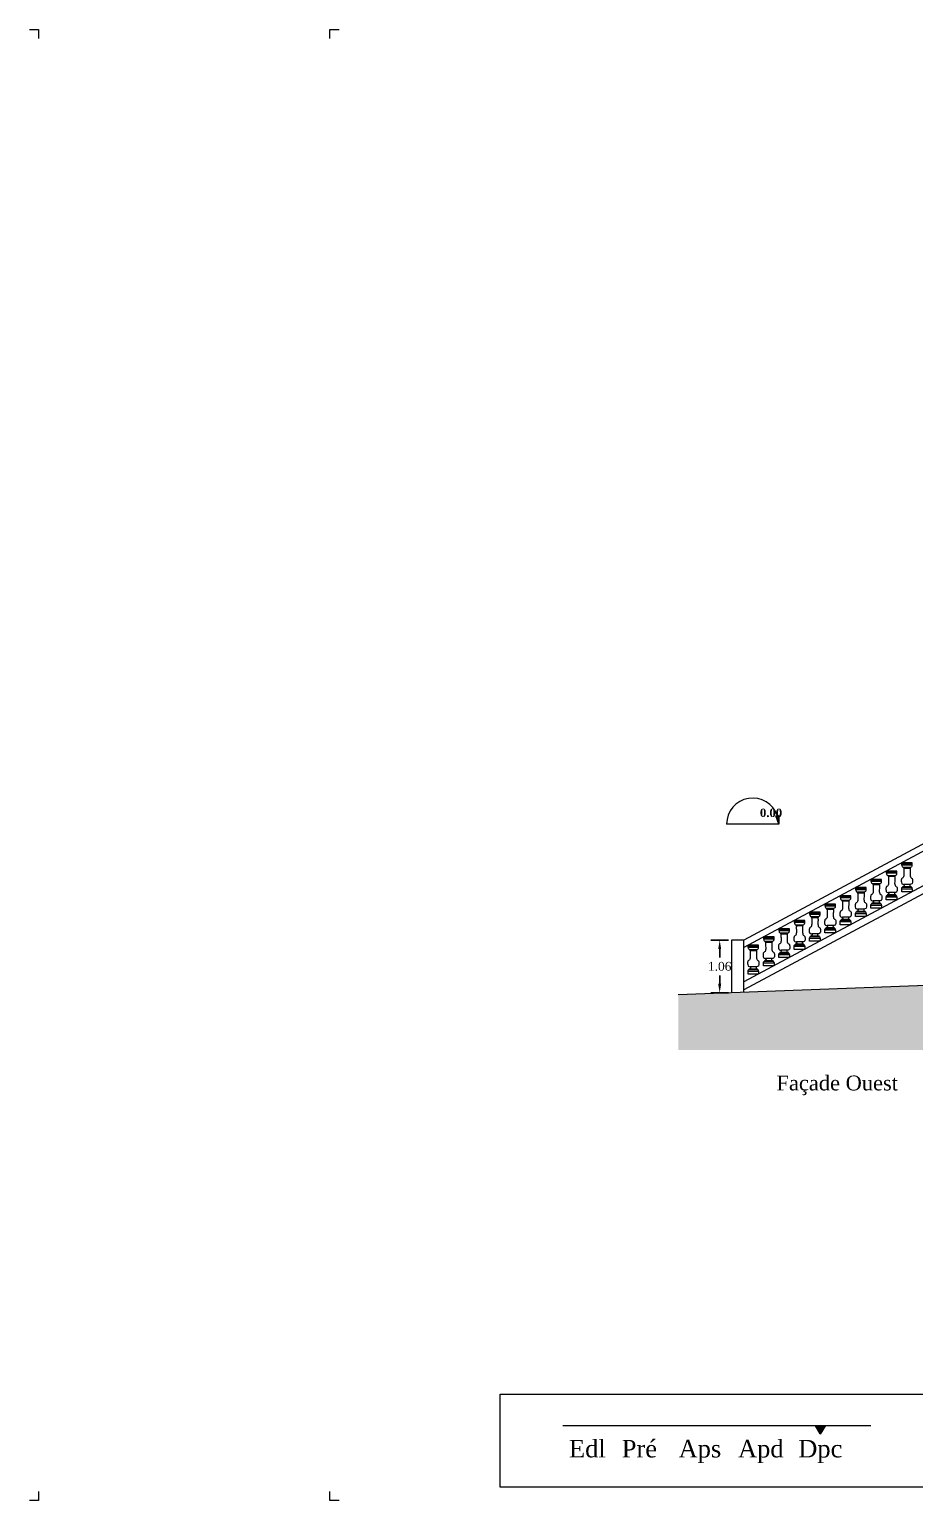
# Model space of a CAD drawing. Header units: millimetres. Extents: x -17502 to -16646, y 1856 to 2034.
# Drawn here: x -17125.47 to -17107.58, y 1855.92 to 1885.62 of the extents above; entities that cross this region are included whole.
import ezdxf

# ---------------------------------------------------------------- set-up
doc = ezdxf.new("R2010")
doc.units = ezdxf.units.MM
doc.layers.get('0').update_dxf_attribs({"lineweight": 9})
doc.layers.get('Defpoints').update_dxf_attribs({"lineweight": 9})
doc.styles.get("Standard").update_dxf_attribs({"font": 'times.ttf'})
doc.dimstyles.get("Standard").update_dxf_attribs({"dimtxt": 0.18, "dimasz": 0.18, "dimexe": 0.18, "dimexo": 0.0625, "dimgap": 0.09, "dimtad": 0, "dimtih": 1, "dimtoh": 1, "dimzin": 0, "dimdsep": 46, "dimtxsty": 'Standard', "dimcen": 0.09, "dimadec": 0, "dimazin": 0, "dimtfac": 1, "dimtofl": 0, "dimtmove": 0, "dimatfit": 3, "dimfxl": 1, "dimtolj": 1, "dimtzin": 0, "dimarcsym": 0})

# ---------------------------------------------------------------- blocks, each defined once
blk = doc.blocks.new('*D556')
at = {"color": 0, "lineweight": -2, "transparency": 16777216}
for p, q in [((-17111.34471682296, 1867.238661501125), (-17111.70169319928, 1867.238661501125)), ((-17111.52169319928, 1867.058661501125), (-17111.52169319928, 1866.889603973306)), ((-17111.52169319928, 1866.356912703598), (-17111.52169319928, 1866.525970231417)), ((-17111.34471682296, 1866.176912703598), (-17111.70169319928, 1866.176912703598))]:
    blk.add_line(p, q, dxfattribs=at)
at = {"color": 0, "lineweight": 9, "transparency": 16777216}
for points in [[(-17111.55169319928, 1867.058661501125), (-17111.49169319928, 1867.058661501125), (-17111.52169319928, 1867.238661501125)], [(-17111.55169319928, 1866.356912703598), (-17111.49169319928, 1866.356912703598), (-17111.52169319928, 1866.176912703598)]]:
    blk.add_solid(points, dxfattribs=at)
at = {"layer": 'Defpoints', "color": 0, "lineweight": 9, "transparency": 16777216}
for p in [(-17111.28221682296, 1867.238661501125), (-17111.52169319928, 1866.176912703598), (-17111.28221682296, 1866.176912703598)]:
    blk.add_point(p, dxfattribs=at)
at = {"color": 0, "lineweight": 9, "transparency": 16777216, "insert": (-17111.52169319928, 1866.707787102359), "char_height": 0.18, "attachment_point": 5}
blk.add_mtext('\\A1;1.06', dxfattribs=at)

msp = doc.modelspace()

# ---------------------------------------------------------------- hatches: boundary and pattern name
at = {"lineweight": 9}
for color, points in [(254, [(-17112.35749736951, 1866.136683718809), (-17106.45666897586, 1866.357448742828), (-17106.45666897586, 1866.179319988899), (-17105.89666897586, 1865.882203110426), (-17105.89666897586, 1868.497448742828), (-17103.18666897588, 1868.497448742828), (-17103.18666897588, 1868.131695595875), (-17102.50382157387, 1867.769400080594), (-17102.50526462907, 1868.646319972755), (-17101.82463316369, 1868.85496341727), (-17098.23037535294, 1869.060928212235), (-17096.94253263639, 1869.180928212235), (-17096.09582470796, 1870.000928212236), (-17094.32812194221, 1870.060928212235), (-17090.07062297275, 1872.680928212235), (-17088.22611228955, 1873.816011984335), (-17088.22611228955, 1865.020374448546), (-17112.35749736951, 1865.020374448546)]), (5, [(-17109.59528970643, 1857.440400334954), (-17109.38700900305, 1857.440400334954), (-17109.49114935474, 1857.263057353425)])]:
    msp.add_hatch(color=color, dxfattribs=at).paths.add_polyline_path(points)
h = msp.add_hatch(color=1, dxfattribs=at)
h.dxf.hatch_style = 1
h.paths.add_polyline_path([(-17110.38471572533, 1869.745595251371), (-17110.32799702947, 1869.755089758617), (-17110.32799702946, 1869.580928212235)])

# ---------------------------------------------------------------- linework, layer by layer
for p, q in [((-17110.38471572533, 1869.745595251371), (-17110.32799702947, 1869.755089758617)), ((-17110.32799702946, 1869.580928212235), (-17110.38471572533, 1869.745595251371)), ((-17110.32799702947, 1869.755089758617), (-17110.32799702946, 1869.580928212235))]:
    msp.add_line(p, q, dxfattribs=at)
at = {"color": 1, "lineweight": 9}
msp.add_lwpolyline([(-17110.32799702946, 1869.580928212235), (-17111.38228173402, 1869.580928212235)], dxfattribs=at)
at = {"lineweight": 9}
for points in [[(-17106.703813972, 1869.557448742828), (-17111.03221682296, 1867.238661501125)], [(-17106.703813972, 1869.409809020616), (-17111.03221682296, 1867.091021778915)], [(-17106.453813972, 1868.847448742828), (-17111.03221682296, 1866.394732929688)], [(-17106.453813972, 1868.687448742828), (-17111.03221682296, 1866.234732929686)], [(-17107.97827695018, 1868.538950788447), (-17108.12157560129, 1868.538950788447)], [(-17107.66827695019, 1868.705022217026), (-17107.81157560129, 1868.705022217026)], [(-17108.59827695018, 1868.206807931289), (-17108.74157560129, 1868.206807931289)], [(-17108.28827695018, 1868.372879359868), (-17108.43157560129, 1868.372879359868)], [(-17107.98656551456, 1868.198120569106), (-17108.11328703691, 1868.198120569106)], [(-17107.67656551456, 1868.364191997684), (-17107.80328703692, 1868.364191997684)], [(-17109.21827695017, 1867.874665074132), (-17109.36157560128, 1867.874665074132)], [(-17108.90827695018, 1868.04073650271), (-17109.05157560128, 1868.04073650271)], [(-17108.60656551455, 1867.865977711948), (-17108.73328703691, 1867.865977711948)], [(-17108.29656551456, 1868.032049140527), (-17108.42328703691, 1868.032049140527)], [(-17109.83827695017, 1867.542522216975), (-17109.98157560128, 1867.542522216975)], [(-17109.52827695017, 1867.708593645554), (-17109.67157560128, 1867.708593645554)], [(-17108.91656551455, 1867.699906283369), (-17109.04328703691, 1867.699906283369)], [(-17110.14827695017, 1867.376450788397), (-17110.29157560127, 1867.376450788397)], [(-17109.53656551455, 1867.367763426213), (-17109.6632870369, 1867.367763426213)], [(-17109.22656551455, 1867.533834854791), (-17109.35328703691, 1867.533834854791)], [(-17111.03221682296, 1866.186265840534), (-17111.03221682296, 1867.238661501125), (-17111.28221682296, 1867.238661501125), (-17111.28221682296, 1866.176912703598)], [(-17110.77160018979, 1867.042527624297), (-17110.9148988409, 1867.042527624297)], [(-17110.45827695016, 1867.210379359818), (-17110.60157560127, 1867.210379359818)], [(-17110.15656551454, 1867.035620569055), (-17110.2832870369, 1867.035620569055)], [(-17109.84656551454, 1867.201691997634), (-17109.9732870369, 1867.201691997634)], [(-17110.77988875416, 1866.701697404955), (-17110.90661027652, 1866.701697404955)], [(-17110.46656551454, 1866.869549140477), (-17110.5932870369, 1866.869549140477)], [(-17106.45666897586, 1866.357448742828), (-17112.35749736951, 1866.136683718809)]]:
    msp.add_lwpolyline(points, dxfattribs=at)
for points in [[(-17107.633813972, 1868.79790298086), (-17107.84603857949, 1868.79790298086), (-17107.84603857949, 1868.777762965256), (-17107.633813972, 1868.777762965256)], [(-17107.6381627062, 1868.755229701402), (-17107.84168984529, 1868.755229701402), (-17107.84168984529, 1868.777762965256), (-17107.6381627062, 1868.777762965256)], [(-17108.25381397199, 1868.465760123703), (-17108.46603857948, 1868.465760123703), (-17108.46603857948, 1868.445620108099), (-17108.25381397199, 1868.445620108099)], [(-17108.25816270619, 1868.423086844245), (-17108.46168984528, 1868.423086844245), (-17108.46168984528, 1868.445620108099), (-17108.25816270619, 1868.445620108099)], [(-17107.94381397199, 1868.631831552281), (-17108.15603857948, 1868.631831552281), (-17108.15603857948, 1868.611691536678), (-17107.94381397199, 1868.611691536678)], [(-17107.94816270619, 1868.589158272824), (-17108.15168984528, 1868.589158272824), (-17108.15168984528, 1868.611691536678), (-17107.94816270619, 1868.611691536678)], [(-17107.97827695018, 1868.538950788447), (-17108.12157560129, 1868.538950788447), (-17108.12157560129, 1868.528471738752), (-17107.97827695018, 1868.528471738752)], [(-17107.66827695019, 1868.705022217026), (-17107.81157560129, 1868.705022217026), (-17107.81157560129, 1868.694543167331), (-17107.66827695019, 1868.694543167331)], [(-17108.87381397199, 1868.133617266545), (-17109.08603857948, 1868.133617266545), (-17109.08603857948, 1868.113477250941), (-17108.87381397199, 1868.113477250941)], [(-17108.56381397199, 1868.299688695124), (-17108.77603857948, 1868.299688695124), (-17108.77603857948, 1868.27954867952), (-17108.56381397199, 1868.27954867952)], [(-17108.56816270619, 1868.257015415666), (-17108.77168984528, 1868.257015415666), (-17108.77168984528, 1868.27954867952), (-17108.56816270619, 1868.27954867952)], [(-17108.59827695018, 1868.206807931289), (-17108.74157560129, 1868.206807931289), (-17108.74157560129, 1868.196328881595), (-17108.59827695018, 1868.196328881595)], [(-17108.28827695018, 1868.372879359868), (-17108.43157560129, 1868.372879359868), (-17108.43157560129, 1868.362400310174), (-17108.28827695018, 1868.362400310174)], [(-17107.96267595166, 1868.150994062757), (-17108.13717659981, 1868.150994062757), (-17108.13717659981, 1868.141384467887), (-17107.96267595166, 1868.141384467887)], [(-17107.633813972, 1868.215305885653), (-17107.84603857949, 1868.215305885653), (-17107.84603857949, 1868.276273034021), (-17107.633813972, 1868.276273034021)], [(-17107.65267595166, 1868.317065491336), (-17107.82717659981, 1868.317065491336), (-17107.82717659981, 1868.307455896466), (-17107.65267595166, 1868.307455896466)], [(-17109.18381397198, 1867.967545837967), (-17109.39603857947, 1867.967545837967), (-17109.39603857947, 1867.947405822363), (-17109.18381397198, 1867.947405822363)], [(-17109.18816270618, 1867.924872558509), (-17109.39168984527, 1867.924872558509), (-17109.39168984527, 1867.947405822363), (-17109.18816270618, 1867.947405822363)], [(-17109.21827695017, 1867.874665074132), (-17109.36157560128, 1867.874665074132), (-17109.36157560128, 1867.864186024437), (-17109.21827695017, 1867.864186024437)], [(-17108.87816270619, 1868.090943987087), (-17109.08168984528, 1868.090943987087), (-17109.08168984528, 1868.113477250941), (-17108.87816270619, 1868.113477250941)], [(-17108.90827695018, 1868.04073650271), (-17109.05157560128, 1868.04073650271), (-17109.05157560128, 1868.030257453016), (-17108.90827695018, 1868.030257453016)], [(-17108.25381397199, 1867.883163028496), (-17108.46603857948, 1867.883163028496), (-17108.46603857948, 1867.944130176864), (-17108.25381397199, 1867.944130176864)], [(-17108.27267595166, 1867.984922634179), (-17108.44717659981, 1867.984922634179), (-17108.44717659981, 1867.975313039309), (-17108.27267595166, 1867.975313039309)], [(-17107.94381397199, 1868.049234457074), (-17108.15603857948, 1868.049234457074), (-17108.15603857948, 1868.110201605443), (-17107.94381397199, 1868.110201605443)], [(-17109.80381397198, 1867.635402980809), (-17110.01603857947, 1867.635402980809), (-17110.01603857947, 1867.615262965206), (-17109.80381397198, 1867.615262965206)], [(-17109.80816270618, 1867.592729701352), (-17110.01168984527, 1867.592729701352), (-17110.01168984527, 1867.615262965206), (-17109.80816270618, 1867.615262965206)], [(-17109.83827695017, 1867.542522216975), (-17109.98157560128, 1867.542522216975), (-17109.98157560128, 1867.53204316728), (-17109.83827695017, 1867.53204316728)], [(-17109.49381397198, 1867.801474409388), (-17109.70603857947, 1867.801474409388), (-17109.70603857947, 1867.781334393785), (-17109.49381397198, 1867.781334393785)], [(-17109.49816270618, 1867.75880112993), (-17109.70168984527, 1867.75880112993), (-17109.70168984527, 1867.781334393785), (-17109.49816270618, 1867.781334393785)], [(-17109.52827695017, 1867.708593645554), (-17109.67157560128, 1867.708593645554), (-17109.67157560128, 1867.698114595859), (-17109.52827695017, 1867.698114595859)], [(-17108.87381397199, 1867.551020171338), (-17109.08603857948, 1867.551020171338), (-17109.08603857948, 1867.611987319706), (-17108.87381397199, 1867.611987319706)], [(-17108.89267595165, 1867.652779777021), (-17109.0671765998, 1867.652779777021), (-17109.0671765998, 1867.643170182151), (-17108.89267595165, 1867.643170182151)], [(-17108.56381397199, 1867.717091599917), (-17108.77603857948, 1867.717091599917), (-17108.77603857948, 1867.778058748285), (-17108.56381397199, 1867.778058748285)], [(-17108.58267595166, 1867.8188512056), (-17108.75717659981, 1867.8188512056), (-17108.75717659981, 1867.80924161073), (-17108.58267595166, 1867.80924161073)], [(-17110.42381397197, 1867.303260123652), (-17110.63603857947, 1867.303260123652), (-17110.63603857947, 1867.283120108049), (-17110.42381397197, 1867.283120108049)], [(-17110.42816270618, 1867.260586844195), (-17110.63168984526, 1867.260586844195), (-17110.63168984526, 1867.283120108049), (-17110.42816270618, 1867.283120108049)], [(-17110.11381397198, 1867.469331552231), (-17110.32603857947, 1867.469331552231), (-17110.32603857947, 1867.449191536627), (-17110.11381397198, 1867.449191536627)], [(-17110.11816270618, 1867.426658272773), (-17110.32168984527, 1867.426658272773), (-17110.32168984527, 1867.449191536627), (-17110.11816270618, 1867.449191536627)], [(-17110.14827695017, 1867.376450788397), (-17110.29157560127, 1867.376450788397), (-17110.29157560127, 1867.365971738702), (-17110.14827695017, 1867.365971738702)], [(-17109.49381397198, 1867.218877314181), (-17109.70603857947, 1867.218877314181), (-17109.70603857947, 1867.27984446255), (-17109.49381397198, 1867.27984446255)], [(-17109.51267595165, 1867.320636919864), (-17109.6871765998, 1867.320636919864), (-17109.6871765998, 1867.311027324994), (-17109.51267595165, 1867.311027324994)], [(-17109.18381397198, 1867.38494874276), (-17109.39603857947, 1867.38494874276), (-17109.39603857947, 1867.445915891128), (-17109.18381397198, 1867.445915891128)], [(-17109.20267595165, 1867.486708348443), (-17109.3771765998, 1867.486708348443), (-17109.3771765998, 1867.477098753573), (-17109.20267595165, 1867.477098753573)], [(-17110.7371372116, 1867.135408388132), (-17110.94936181909, 1867.135408388132), (-17110.94936181909, 1867.115268372528), (-17110.7371372116, 1867.115268372528)], [(-17110.7414859458, 1867.092735108674), (-17110.94501308489, 1867.092735108674), (-17110.94501308489, 1867.115268372528), (-17110.7414859458, 1867.115268372528)], [(-17110.77160018979, 1867.042527624297), (-17110.9148988409, 1867.042527624297), (-17110.9148988409, 1867.032048574602), (-17110.77160018979, 1867.032048574602)], [(-17110.45827695016, 1867.210379359818), (-17110.60157560127, 1867.210379359818), (-17110.60157560127, 1867.199900310123), (-17110.45827695016, 1867.199900310123)], [(-17110.11381397198, 1866.886734457024), (-17110.32603857947, 1866.886734457024), (-17110.32603857947, 1866.947701605392), (-17110.11381397198, 1866.947701605392)], [(-17110.13267595165, 1866.988494062707), (-17110.3071765998, 1866.988494062707), (-17110.3071765998, 1866.978884467837), (-17110.13267595165, 1866.978884467837)], [(-17109.80381397198, 1867.052805885603), (-17110.01603857947, 1867.052805885603), (-17110.01603857947, 1867.113773033971), (-17109.80381397198, 1867.113773033971)], [(-17109.82267595165, 1867.154565491286), (-17109.9971765998, 1867.154565491286), (-17109.9971765998, 1867.144955896415), (-17109.82267595165, 1867.144955896415)], [(-17110.75599919127, 1866.654570898606), (-17110.93049983942, 1866.654570898606), (-17110.93049983942, 1866.644961303736), (-17110.75599919127, 1866.644961303736)], [(-17110.42381397197, 1866.720663028445), (-17110.63603857947, 1866.720663028445), (-17110.63603857947, 1866.781630176814), (-17110.42381397197, 1866.781630176814)], [(-17110.44267595164, 1866.822422634129), (-17110.61717659979, 1866.822422634129), (-17110.61717659979, 1866.812813039258), (-17110.44267595164, 1866.812813039258)], [(-17110.7371372116, 1866.552811292923), (-17110.94936181909, 1866.552811292923), (-17110.94936181909, 1866.613778441292), (-17110.7371372116, 1866.613778441292)], [(-17115.9591388783, 1858.073617158329), (-17080.83141753894, 1858.073617158329), (-17080.83141753894, 1856.196821369579), (-17115.9591388783, 1856.196821369579)]]:
    msp.add_lwpolyline(points, close=True, dxfattribs=at)
at = {"color": 5, "lineweight": 9}
msp.add_lwpolyline([(-17114.68771587816, 1857.440400334954), (-17108.46665053468, 1857.440400334954)], dxfattribs=at)
msp.add_lwpolyline([(-17109.59528970643, 1857.440400334954), (-17109.38700900305, 1857.440400334954), (-17109.49114935474, 1857.263057353425), (-17109.59528970643, 1857.440400334954)], close=True, dxfattribs=at)
at = {"lineweight": 9}
msp.add_arc((-17110.85513938174, 1869.580928212235), 0.5271423522754048, 18.75371586432273, 180, dxfattribs=at)
for points in [[(-17107.84168984529, 1868.755229701402), (-17107.84007928736, 1868.738990674027), (-17107.83251171532, 1868.721234916743), (-17107.81157560129, 1868.705022217026)], [(-17107.6381627062, 1868.755229701402), (-17107.63977326412, 1868.738990674027), (-17107.64734083616, 1868.721234916743), (-17107.66827695019, 1868.705022217026)], [(-17108.1134464981, 1868.528471738752), (-17108.1134464981, 1868.448052871525), (-17108.11236444008, 1868.390030567932), (-17108.11965409406, 1868.348773844858), (-17108.13499881569, 1868.327980132792), (-17108.15265572443, 1868.318560610764), (-17108.16080988581, 1868.302503308437), (-17108.16416768268, 1868.262481416698), (-17108.15603857948, 1868.218651646739), (-17108.14717937188, 1868.206575599888), (-17108.11328703691, 1868.198120569106)], [(-17108.15168984528, 1868.589158272824), (-17108.15007928736, 1868.572919245449), (-17108.14251171532, 1868.555163488165), (-17108.12157560129, 1868.538950788447)], [(-17107.98640605338, 1868.528471738752), (-17107.98640605338, 1868.448052871525), (-17107.98748811139, 1868.390030567932), (-17107.98019845741, 1868.348773844858), (-17107.96485373579, 1868.327980132792), (-17107.94719682704, 1868.318560610764), (-17107.93904266566, 1868.302503308437), (-17107.9356848688, 1868.262481416698), (-17107.94381397199, 1868.218651646739), (-17107.95267317959, 1868.206575599888), (-17107.98656551456, 1868.198120569106)], [(-17107.94816270619, 1868.589158272824), (-17107.94977326412, 1868.572919245449), (-17107.95734083616, 1868.555163488165), (-17107.97827695018, 1868.538950788447)], [(-17107.8034464981, 1868.694543167331), (-17107.8034464981, 1868.614124300103), (-17107.80236444009, 1868.556101996511), (-17107.80965409406, 1868.514845273437), (-17107.82499881569, 1868.49405156137), (-17107.84265572443, 1868.484632039342), (-17107.85080988581, 1868.468574737015), (-17107.85416768268, 1868.428552845277), (-17107.84603857949, 1868.384723075318), (-17107.83717937188, 1868.372647028466), (-17107.80328703692, 1868.364191997684)], [(-17107.67640605338, 1868.694543167331), (-17107.67640605338, 1868.614124300103), (-17107.67748811139, 1868.556101996511), (-17107.67019845741, 1868.514845273437), (-17107.65485373579, 1868.49405156137), (-17107.63719682704, 1868.484632039342), (-17107.62904266566, 1868.468574737015), (-17107.6256848688, 1868.428552845277), (-17107.633813972, 1868.384723075318), (-17107.64267317959, 1868.372647028466), (-17107.67656551456, 1868.364191997684)], [(-17108.73344649809, 1868.196328881595), (-17108.73344649809, 1868.115910014367), (-17108.73236444008, 1868.057887710775), (-17108.73965409406, 1868.016630987701), (-17108.75499881568, 1867.995837275634), (-17108.77265572443, 1867.986417753606), (-17108.78080988581, 1867.970360451279), (-17108.78416768267, 1867.930338559541), (-17108.77603857948, 1867.886508789582), (-17108.76717937188, 1867.87443274273), (-17108.73328703691, 1867.865977711948)], [(-17108.77168984528, 1868.257015415666), (-17108.77007928735, 1868.240776388291), (-17108.76251171531, 1868.223020631007), (-17108.74157560129, 1868.206807931289)], [(-17108.60640605338, 1868.196328881595), (-17108.60640605338, 1868.115910014367), (-17108.60748811139, 1868.057887710775), (-17108.60019845741, 1868.016630987701), (-17108.58485373579, 1867.995837275634), (-17108.56719682704, 1867.986417753606), (-17108.55904266566, 1867.970360451279), (-17108.55568486879, 1867.930338559541), (-17108.56381397199, 1867.886508789582), (-17108.57267317959, 1867.87443274273), (-17108.60656551455, 1867.865977711948)], [(-17108.56816270619, 1868.257015415666), (-17108.56977326412, 1868.240776388291), (-17108.57734083615, 1868.223020631007), (-17108.59827695018, 1868.206807931289)], [(-17108.42344649809, 1868.362400310174), (-17108.42344649809, 1868.281981442946), (-17108.42236444008, 1868.223959139354), (-17108.42965409406, 1868.18270241628), (-17108.44499881568, 1868.161908704213), (-17108.46265572443, 1868.152489182185), (-17108.47080988581, 1868.136431879858), (-17108.47416768267, 1868.09640998812), (-17108.46603857948, 1868.052580218161), (-17108.45717937188, 1868.040504171309), (-17108.42328703691, 1868.032049140527)], [(-17108.46168984528, 1868.423086844245), (-17108.46007928735, 1868.40684781687), (-17108.45251171532, 1868.389092059586), (-17108.43157560129, 1868.372879359868)], [(-17108.29640605338, 1868.362400310174), (-17108.29640605338, 1868.281981442946), (-17108.29748811139, 1868.223959139354), (-17108.29019845741, 1868.18270241628), (-17108.27485373579, 1868.161908704213), (-17108.25719682704, 1868.152489182185), (-17108.24904266566, 1868.136431879858), (-17108.24568486879, 1868.09640998812), (-17108.25381397199, 1868.052580218161), (-17108.26267317959, 1868.040504171309), (-17108.29656551456, 1868.032049140527)], [(-17108.25816270619, 1868.423086844245), (-17108.25977326412, 1868.40684781687), (-17108.26734083616, 1868.389092059586), (-17108.28827695018, 1868.372879359868)], [(-17108.15603857948, 1868.110201605443), (-17108.15418427375, 1868.125932701676), (-17108.14675224372, 1868.137159842117), (-17108.13717659981, 1868.141384467887), (-17108.13689868175, 1868.141477577894)], [(-17108.11328703691, 1868.198120569106), (-17108.10939846212, 1868.189291171881), (-17108.10627644, 1868.173689145382), (-17108.1149465722, 1868.157671655611), (-17108.12913064423, 1868.151675371154), (-17108.13717659981, 1868.150994062757)], [(-17107.98656551456, 1868.198120569106), (-17107.99045408935, 1868.189291171881), (-17107.99357611147, 1868.173689145382), (-17107.98490597927, 1868.157671655611), (-17107.97072190724, 1868.151675371154), (-17107.96267595166, 1868.150994062757)], [(-17107.94381397199, 1868.110201605443), (-17107.94566827772, 1868.125932701676), (-17107.95310030775, 1868.137159842117), (-17107.96267595166, 1868.141384467887), (-17107.96295386972, 1868.141477577894)], [(-17107.84603857949, 1868.276273034021), (-17107.84418427376, 1868.292004130254), (-17107.83675224372, 1868.303231270696), (-17107.82717659981, 1868.307455896466), (-17107.82689868176, 1868.307549006473)], [(-17107.80328703692, 1868.364191997684), (-17107.79939846212, 1868.35536260046), (-17107.79627644, 1868.339760573961), (-17107.8049465722, 1868.32374308419), (-17107.81913064423, 1868.317746799733), (-17107.82717659981, 1868.317065491336)], [(-17107.67656551456, 1868.364191997684), (-17107.68045408936, 1868.35536260046), (-17107.68357611147, 1868.339760573961), (-17107.67490597927, 1868.32374308419), (-17107.66072190724, 1868.317746799733), (-17107.65267595166, 1868.317065491336)], [(-17107.633813972, 1868.276273034021), (-17107.63566827773, 1868.292004130254), (-17107.64310030776, 1868.303231270696), (-17107.65267595166, 1868.307455896466), (-17107.65295386972, 1868.307549006473)], [(-17109.35344649809, 1867.864186024437), (-17109.35344649809, 1867.78376715721), (-17109.35236444007, 1867.725744853617), (-17109.35965409405, 1867.684488130544), (-17109.37499881568, 1867.663694418477), (-17109.39265572442, 1867.654274896449), (-17109.4008098858, 1867.638217594122), (-17109.40416768267, 1867.598195702384), (-17109.39603857947, 1867.554365932424), (-17109.38717937187, 1867.542289885573), (-17109.35328703691, 1867.533834854791)], [(-17109.39168984527, 1867.924872558509), (-17109.39007928735, 1867.908633531134), (-17109.38251171531, 1867.89087777385), (-17109.36157560128, 1867.874665074132)], [(-17109.22640605337, 1867.864186024437), (-17109.22640605337, 1867.78376715721), (-17109.22748811138, 1867.725744853617), (-17109.2201984574, 1867.684488130544), (-17109.20485373578, 1867.663694418477), (-17109.18719682703, 1867.654274896449), (-17109.17904266565, 1867.638217594122), (-17109.17568486879, 1867.598195702384), (-17109.18381397198, 1867.554365932424), (-17109.19267317958, 1867.542289885573), (-17109.22656551455, 1867.533834854791)], [(-17109.18816270618, 1867.924872558509), (-17109.18977326411, 1867.908633531134), (-17109.19734083615, 1867.89087777385), (-17109.21827695017, 1867.874665074132)], [(-17109.04344649809, 1868.030257453016), (-17109.04344649809, 1867.949838585788), (-17109.04236444008, 1867.891816282196), (-17109.04965409405, 1867.850559559122), (-17109.06499881568, 1867.829765847055), (-17109.08265572443, 1867.820346325027), (-17109.09080988581, 1867.8042890227), (-17109.09416768267, 1867.764267130962), (-17109.08603857948, 1867.720437361002), (-17109.07717937187, 1867.708361314151), (-17109.04328703691, 1867.699906283369)], [(-17109.08168984528, 1868.090943987087), (-17109.08007928735, 1868.074704959712), (-17109.07251171531, 1868.056949202428), (-17109.05157560128, 1868.04073650271)], [(-17108.91640605337, 1868.030257453016), (-17108.91640605337, 1867.949838585788), (-17108.91748811138, 1867.891816282196), (-17108.9101984574, 1867.850559559122), (-17108.89485373578, 1867.829765847055), (-17108.87719682703, 1867.820346325027), (-17108.86904266565, 1867.8042890227), (-17108.86568486879, 1867.764267130962), (-17108.87381397199, 1867.720437361002), (-17108.88267317959, 1867.708361314151), (-17108.91656551455, 1867.699906283369)], [(-17108.87816270619, 1868.090943987087), (-17108.87977326411, 1868.074704959712), (-17108.88734083615, 1868.056949202428), (-17108.90827695018, 1868.04073650271)], [(-17108.73328703691, 1867.865977711948), (-17108.72939846212, 1867.857148314724), (-17108.72627644, 1867.841546288225), (-17108.7349465722, 1867.825528798453), (-17108.74913064423, 1867.819532513996), (-17108.75717659981, 1867.8188512056)], [(-17108.60656551455, 1867.865977711948), (-17108.61045408935, 1867.857148314724), (-17108.61357611147, 1867.841546288225), (-17108.60490597927, 1867.825528798453), (-17108.59072190724, 1867.819532513996), (-17108.58267595166, 1867.8188512056)], [(-17108.46603857948, 1867.944130176864), (-17108.46418427375, 1867.959861273097), (-17108.45675224372, 1867.971088413538), (-17108.44717659981, 1867.975313039309), (-17108.44689868175, 1867.975406149316)], [(-17108.42328703691, 1868.032049140527), (-17108.41939846212, 1868.023219743303), (-17108.41627644, 1868.007617716804), (-17108.4249465722, 1867.991600227032), (-17108.43913064423, 1867.985603942575), (-17108.44717659981, 1867.984922634179)], [(-17108.29656551456, 1868.032049140527), (-17108.30045408935, 1868.023219743303), (-17108.30357611147, 1868.007617716804), (-17108.29490597927, 1867.991600227032), (-17108.28072190724, 1867.985603942575), (-17108.27267595166, 1867.984922634179)], [(-17108.25381397199, 1867.944130176864), (-17108.25566827772, 1867.959861273097), (-17108.26310030775, 1867.971088413538), (-17108.27267595166, 1867.975313039309), (-17108.27295386972, 1867.975406149316)], [(-17110.01168984527, 1867.592729701352), (-17110.01007928734, 1867.576490673977), (-17110.00251171531, 1867.558734916693), (-17109.98157560128, 1867.542522216975)], [(-17109.80816270618, 1867.592729701352), (-17109.80977326411, 1867.576490673977), (-17109.81734083614, 1867.558734916693), (-17109.83827695017, 1867.542522216975)], [(-17109.66344649809, 1867.698114595859), (-17109.66344649809, 1867.617695728632), (-17109.66236444007, 1867.559673425039), (-17109.66965409405, 1867.518416701965), (-17109.68499881568, 1867.497622989898), (-17109.70265572442, 1867.48820346787), (-17109.7108098858, 1867.472146165544), (-17109.71416768266, 1867.432124273805), (-17109.70603857947, 1867.388294503846), (-17109.69717937187, 1867.376218456995), (-17109.6632870369, 1867.367763426213)], [(-17109.70168984527, 1867.75880112993), (-17109.70007928734, 1867.742562102555), (-17109.69251171531, 1867.724806345272), (-17109.67157560128, 1867.708593645554)], [(-17109.53640605337, 1867.698114595859), (-17109.53640605337, 1867.617695728632), (-17109.53748811138, 1867.559673425039), (-17109.5301984574, 1867.518416701965), (-17109.51485373578, 1867.497622989898), (-17109.49719682703, 1867.48820346787), (-17109.48904266565, 1867.472146165544), (-17109.48568486879, 1867.432124273805), (-17109.49381397198, 1867.388294503846), (-17109.50267317958, 1867.376218456995), (-17109.53656551455, 1867.367763426213)], [(-17109.49816270618, 1867.75880112993), (-17109.49977326411, 1867.742562102555), (-17109.50734083615, 1867.724806345272), (-17109.52827695017, 1867.708593645554)], [(-17109.08603857948, 1867.611987319706), (-17109.08418427375, 1867.627718415939), (-17109.07675224371, 1867.63894555638), (-17109.0671765998, 1867.643170182151), (-17109.06689868175, 1867.643263292158)], [(-17109.04328703691, 1867.699906283369), (-17109.03939846212, 1867.691076886145), (-17109.03627643999, 1867.675474859646), (-17109.04494657219, 1867.659457369874), (-17109.05913064423, 1867.653461085417), (-17109.0671765998, 1867.652779777021)], [(-17108.91656551455, 1867.699906283369), (-17108.92045408935, 1867.691076886145), (-17108.92357611147, 1867.675474859646), (-17108.91490597927, 1867.659457369874), (-17108.90072190723, 1867.653461085417), (-17108.89267595165, 1867.652779777021)], [(-17108.87381397199, 1867.611987319706), (-17108.87566827772, 1867.627718415939), (-17108.88310030775, 1867.63894555638), (-17108.89267595165, 1867.643170182151), (-17108.89295386971, 1867.643263292158)], [(-17108.77603857948, 1867.778058748285), (-17108.77418427375, 1867.793789844518), (-17108.76675224372, 1867.805016984959), (-17108.75717659981, 1867.80924161073), (-17108.75689868175, 1867.809334720737)], [(-17108.56381397199, 1867.778058748285), (-17108.56566827772, 1867.793789844518), (-17108.57310030775, 1867.805016984959), (-17108.58267595166, 1867.80924161073), (-17108.58295386971, 1867.809334720737)], [(-17110.63168984526, 1867.260586844195), (-17110.63007928734, 1867.24434781682), (-17110.6225117153, 1867.226592059536), (-17110.60157560127, 1867.210379359818)], [(-17110.42816270618, 1867.260586844195), (-17110.4297732641, 1867.24434781682), (-17110.43734083614, 1867.226592059536), (-17110.45827695016, 1867.210379359818)], [(-17110.28344649808, 1867.365971738702), (-17110.28344649808, 1867.285552871474), (-17110.28236444007, 1867.227530567882), (-17110.28965409405, 1867.186273844808), (-17110.30499881567, 1867.165480132741), (-17110.32265572442, 1867.156060610713), (-17110.3308098858, 1867.140003308386), (-17110.33416768266, 1867.099981416648), (-17110.32603857947, 1867.056151646689), (-17110.31717937186, 1867.044075599837), (-17110.2832870369, 1867.035620569055)], [(-17110.32168984527, 1867.426658272773), (-17110.32007928734, 1867.410419245398), (-17110.3125117153, 1867.392663488115), (-17110.29157560127, 1867.376450788397)], [(-17110.15640605336, 1867.365971738702), (-17110.15640605336, 1867.285552871474), (-17110.15748811137, 1867.227530567882), (-17110.1501984574, 1867.186273844808), (-17110.13485373577, 1867.165480132741), (-17110.11719682702, 1867.156060610713), (-17110.10904266564, 1867.140003308386), (-17110.10568486878, 1867.099981416648), (-17110.11381397198, 1867.056151646689), (-17110.12267317958, 1867.044075599837), (-17110.15656551454, 1867.035620569055)], [(-17110.11816270618, 1867.426658272773), (-17110.1197732641, 1867.410419245398), (-17110.12734083614, 1867.392663488115), (-17110.14827695017, 1867.376450788397)], [(-17109.97344649808, 1867.53204316728), (-17109.97344649808, 1867.451624300053), (-17109.97236444007, 1867.39360199646), (-17109.97965409405, 1867.352345273387), (-17109.99499881567, 1867.33155156132), (-17110.01265572442, 1867.322132039292), (-17110.0208098858, 1867.306074736965), (-17110.02416768266, 1867.266052845227), (-17110.01603857947, 1867.222223075267), (-17110.00717937187, 1867.210147028416), (-17109.9732870369, 1867.201691997634)], [(-17109.84640605337, 1867.53204316728), (-17109.84640605337, 1867.451624300053), (-17109.84748811138, 1867.39360199646), (-17109.8401984574, 1867.352345273387), (-17109.82485373578, 1867.33155156132), (-17109.80719682703, 1867.322132039292), (-17109.79904266565, 1867.306074736965), (-17109.79568486878, 1867.266052845227), (-17109.80381397198, 1867.222223075267), (-17109.81267317958, 1867.210147028416), (-17109.84656551454, 1867.201691997634)], [(-17109.70603857947, 1867.27984446255), (-17109.70418427374, 1867.295575558782), (-17109.69675224371, 1867.306802699224), (-17109.6871765998, 1867.311027324994), (-17109.68689868174, 1867.311120435001)], [(-17109.6632870369, 1867.367763426213), (-17109.65939846211, 1867.358934028988), (-17109.65627643999, 1867.343332002489), (-17109.66494657219, 1867.327314512718), (-17109.67913064422, 1867.321318228261), (-17109.6871765998, 1867.320636919864)], [(-17109.53656551455, 1867.367763426213), (-17109.54045408934, 1867.358934028988), (-17109.54357611146, 1867.343332002489), (-17109.53490597926, 1867.327314512718), (-17109.52072190723, 1867.321318228261), (-17109.51267595165, 1867.320636919864)], [(-17109.49381397198, 1867.27984446255), (-17109.49566827771, 1867.295575558782), (-17109.50310030774, 1867.306802699224), (-17109.51267595165, 1867.311027324994), (-17109.51295386971, 1867.311120435001)], [(-17109.39603857947, 1867.445915891128), (-17109.39418427374, 1867.461646987361), (-17109.38675224371, 1867.472874127802), (-17109.3771765998, 1867.477098753573), (-17109.37689868174, 1867.47719186358)], [(-17109.35328703691, 1867.533834854791), (-17109.34939846211, 1867.525005457567), (-17109.34627643999, 1867.509403431068), (-17109.35494657219, 1867.493385941296), (-17109.36913064422, 1867.487389656839), (-17109.3771765998, 1867.486708348443)], [(-17109.22656551455, 1867.533834854791), (-17109.23045408935, 1867.525005457567), (-17109.23357611146, 1867.509403431068), (-17109.22490597926, 1867.493385941296), (-17109.21072190723, 1867.487389656839), (-17109.20267595165, 1867.486708348443)], [(-17109.18381397198, 1867.445915891128), (-17109.18566827771, 1867.461646987361), (-17109.19310030774, 1867.472874127802), (-17109.20267595165, 1867.477098753573), (-17109.20295386971, 1867.47719186358)], [(-17110.9067697377, 1867.032048574602), (-17110.9067697377, 1866.951629707374), (-17110.90568767969, 1866.893607403781), (-17110.91297733367, 1866.852350680707), (-17110.92832205529, 1866.831556968641), (-17110.94597896404, 1866.822137446612), (-17110.95413312542, 1866.806080144286), (-17110.95749092228, 1866.766058252547), (-17110.94936181909, 1866.722228482588), (-17110.94050261149, 1866.710152435737), (-17110.90661027652, 1866.701697404955)], [(-17110.94501308489, 1867.092735108674), (-17110.94340252696, 1867.076496081299), (-17110.93583495493, 1867.058740324015), (-17110.9148988409, 1867.042527624297)], [(-17110.77972929299, 1867.032048574602), (-17110.77972929299, 1866.951629707374), (-17110.780811351, 1866.893607403781), (-17110.77352169702, 1866.852350680707), (-17110.7581769754, 1866.831556968641), (-17110.74052006665, 1866.822137446612), (-17110.73236590527, 1866.806080144286), (-17110.7290081084, 1866.766058252547), (-17110.7371372116, 1866.722228482588), (-17110.7459964192, 1866.710152435737), (-17110.77988875416, 1866.701697404955)], [(-17110.7414859458, 1867.092735108674), (-17110.74309650373, 1867.076496081299), (-17110.75066407576, 1867.058740324015), (-17110.77160018979, 1867.042527624297)], [(-17110.59344649808, 1867.199900310123), (-17110.59344649808, 1867.119481442896), (-17110.59236444006, 1867.061459139303), (-17110.59965409404, 1867.020202416229), (-17110.61499881567, 1866.999408704163), (-17110.63265572441, 1866.989989182135), (-17110.64080988579, 1866.973931879808), (-17110.64416768266, 1866.933909988069), (-17110.63603857947, 1866.89008021811), (-17110.62717937186, 1866.878004171259), (-17110.5932870369, 1866.869549140477)], [(-17110.46640605336, 1867.199900310123), (-17110.46640605336, 1867.119481442896), (-17110.46748811137, 1867.061459139303), (-17110.46019845739, 1867.020202416229), (-17110.44485373577, 1866.999408704163), (-17110.42719682702, 1866.989989182135), (-17110.41904266564, 1866.973931879808), (-17110.41568486878, 1866.933909988069), (-17110.42381397197, 1866.89008021811), (-17110.43267317957, 1866.878004171259), (-17110.46656551454, 1866.869549140477)], [(-17110.32603857947, 1866.947701605392), (-17110.32418427374, 1866.963432701625), (-17110.3167522437, 1866.974659842067), (-17110.3071765998, 1866.978884467837), (-17110.30689868174, 1866.978977577844)], [(-17110.2832870369, 1867.035620569055), (-17110.27939846211, 1867.026791171831), (-17110.27627643998, 1867.011189145332), (-17110.28494657218, 1866.995171655561), (-17110.29913064422, 1866.989175371104), (-17110.3071765998, 1866.988494062707)], [(-17110.15656551454, 1867.035620569055), (-17110.16045408934, 1867.026791171831), (-17110.16357611146, 1867.011189145332), (-17110.15490597926, 1866.995171655561), (-17110.14072190722, 1866.989175371104), (-17110.13267595165, 1866.988494062707)], [(-17110.11381397198, 1866.947701605392), (-17110.11566827771, 1866.963432701625), (-17110.12310030774, 1866.974659842067), (-17110.13267595165, 1866.978884467837), (-17110.1329538697, 1866.978977577844)], [(-17110.01603857947, 1867.113773033971), (-17110.01418427374, 1867.129504130204), (-17110.00675224371, 1867.140731270645), (-17109.9971765998, 1867.144955896415), (-17109.99689868174, 1867.145049006423)], [(-17109.9732870369, 1867.201691997634), (-17109.96939846211, 1867.19286260041), (-17109.96627643999, 1867.177260573911), (-17109.97494657219, 1867.161243084139), (-17109.98913064422, 1867.155246799682), (-17109.9971765998, 1867.154565491286)], [(-17109.84656551454, 1867.201691997634), (-17109.85045408934, 1867.19286260041), (-17109.85357611146, 1867.177260573911), (-17109.84490597926, 1867.161243084139), (-17109.83072190723, 1867.155246799682), (-17109.82267595165, 1867.154565491286)], [(-17109.80381397198, 1867.113773033971), (-17109.80566827771, 1867.129504130204), (-17109.81310030774, 1867.140731270645), (-17109.82267595165, 1867.144955896415), (-17109.82295386971, 1867.145049006423)], [(-17110.94936181909, 1866.613778441292), (-17110.94750751336, 1866.629509537524), (-17110.94007548333, 1866.640736677966), (-17110.93049983942, 1866.644961303736), (-17110.93022192136, 1866.645054413743)], [(-17110.90661027652, 1866.701697404955), (-17110.90272170173, 1866.69286800773), (-17110.89959967961, 1866.677265981231), (-17110.90826981181, 1866.66124849146), (-17110.92245388384, 1866.655252207003), (-17110.93049983942, 1866.654570898606)], [(-17110.77988875416, 1866.701697404955), (-17110.78377732896, 1866.69286800773), (-17110.78689935108, 1866.677265981231), (-17110.77822921888, 1866.66124849146), (-17110.76404514685, 1866.655252207003), (-17110.75599919127, 1866.654570898606)], [(-17110.7371372116, 1866.613778441292), (-17110.73899151733, 1866.629509537524), (-17110.74642354736, 1866.640736677966), (-17110.75599919127, 1866.644961303736), (-17110.75627710933, 1866.645054413743)], [(-17110.63603857947, 1866.781630176814), (-17110.63418427373, 1866.797361273047), (-17110.6267522437, 1866.808588413488), (-17110.61717659979, 1866.812813039258), (-17110.61689868174, 1866.812906149265)], [(-17110.5932870369, 1866.869549140477), (-17110.5893984621, 1866.860719743253), (-17110.58627643998, 1866.845117716754), (-17110.59494657218, 1866.829100226982), (-17110.60913064421, 1866.823103942525), (-17110.61717659979, 1866.822422634129)], [(-17110.46656551454, 1866.869549140477), (-17110.47045408934, 1866.860719743253), (-17110.47357611145, 1866.845117716754), (-17110.46490597925, 1866.829100226982), (-17110.45072190722, 1866.823103942525), (-17110.44267595164, 1866.822422634129)], [(-17110.42381397197, 1866.781630176814), (-17110.4256682777, 1866.797361273047), (-17110.43310030774, 1866.808588413488), (-17110.44267595164, 1866.812813039258), (-17110.4429538697, 1866.812906149265)]]:
    msp.add_spline(points, degree=3, dxfattribs=at)
at = {"layer": 'Defpoints', "lineweight": 9}
for points in [[(-17125.46536243117, 1885.624556763106), (-17125.27896487432, 1885.624556763106), (-17125.27896487432, 1885.438159206259)], [(-17119.39527820862, 1885.438159206259), (-17119.39527820862, 1885.624556763106), (-17119.20888065177, 1885.624556763106)], [(-17125.27896487432, 1856.110954319955), (-17125.27896487432, 1855.924556763107), (-17125.46536243117, 1855.924556763107)], [(-17119.20888065177, 1855.924556763107), (-17119.39527820862, 1855.924556763107), (-17119.39527820862, 1856.110954319954)]]:
    msp.add_lwpolyline(points, dxfattribs=at)
for p in [(-17125.27896487432, 1885.624556763106), (-17125.27896487432, 1885.624556763106), (-17119.39527820862, 1885.624556763106), (-17125.27896487432, 1855.924556763107), (-17125.27896487432, 1855.924556763107), (-17125.27896487432, 1855.924556763107), (-17119.39527820862, 1855.924556763107), (-17119.39527820862, 1855.924556763107), (-17119.39527820862, 1855.924556763107), (-17119.39527820862, 1855.924556763107)]:
    msp.add_point(p, dxfattribs=at)

# ---------------------------------------------------------------- texts
at = {"lineweight": 9}
for s, insert, char_height, width, attachment_point in [('{\\fTimes New Roman|b1|i0|c0|p18;\\C1;0.00}', (-17110.25990256802, 1869.894239092489), 0.17, 1.19761108686364, 3), ('\\A1;Façade Ouest', (-17110.37462784562, 1864.504969231021), 0.3, 21.0239, 1), ('Edl', (-17114.56587041193, 1857.149361880663), 0.3535, 1.3673, 1), ('Pré', (-17113.49976477626, 1857.149361880663), 0.3535, 1.3673, 1), ('Aps', (-17112.35182287228, 1857.149361880663), 0.3535, 1.3673, 1), ('Apd', (-17111.15182287228, 1857.149361880663), 0.3535, 1.3673, 1)]:
    msp.add_mtext(s, dxfattribs=dict(at, insert=insert, char_height=char_height, width=width, attachment_point=attachment_point))
at = {"color": 16, "lineweight": 9, "insert": (-17109.93447205598, 1857.149361880663), "char_height": 0.3535, "width": 1.3673, "attachment_point": 1}
msp.add_mtext('{\\C1;Dpc}', dxfattribs=at)

# ---------------------------------------------------------------- dimensions: what is measured, and where the dimension line sits
at = {"lineweight": 9}
dim = msp.add_linear_dim(base=(-17111.52169319928, 1866.176912703598), p1=(-17111.28221682296, 1867.238661501125), p2=(-17111.28221682296, 1866.176912703598), angle=90, dimstyle='Standard', dxfattribs=at)
dim.commit()
dim.dimension.update_dxf_attribs({"geometry": '*D556', "text_midpoint": (-17111.52169319928, 1866.707787102359)})

doc.saveas('drawing.dxf')
